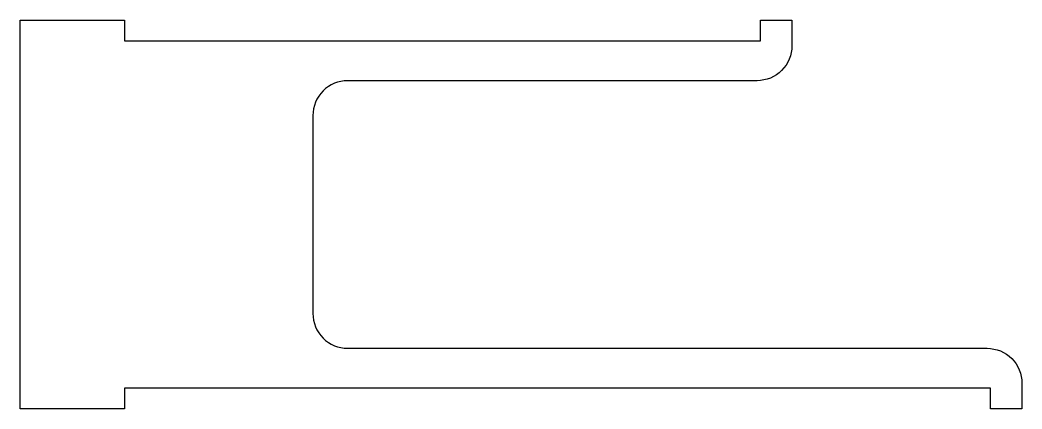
# Model space of a CAD drawing. Header units: millimetres. Extents: x 0 to 144, y -3 to 53.
import ezdxf

# ---------------------------------------------------------------- set-up
doc = ezdxf.new("R2010")
doc.units = ezdxf.units.MM

msp = doc.modelspace()

# ---------------------------------------------------------------- linework, layer by layer
msp.add_lwpolyline([(0, 0), (0, 49.8), (0, 52.8), (15, 52.8), (15, 49.8), (106.2, 49.8), (106.2, 52.8), (110.7, 52.8), (110.7, 49.1, -0.414214), (105.7, 44.1), (47, 44.1, 0.414214), (42, 39.1), (42, 10.7, 0.414214), (47, 5.7), (138.7, 5.7, -0.414214), (143.7, 0.7), (143.7, -3), (139.2, -3), (139.2, 0), (15, 0), (15, -3), (0, -3)], format="xyb", close=True)

doc.saveas('drawing.dxf')
